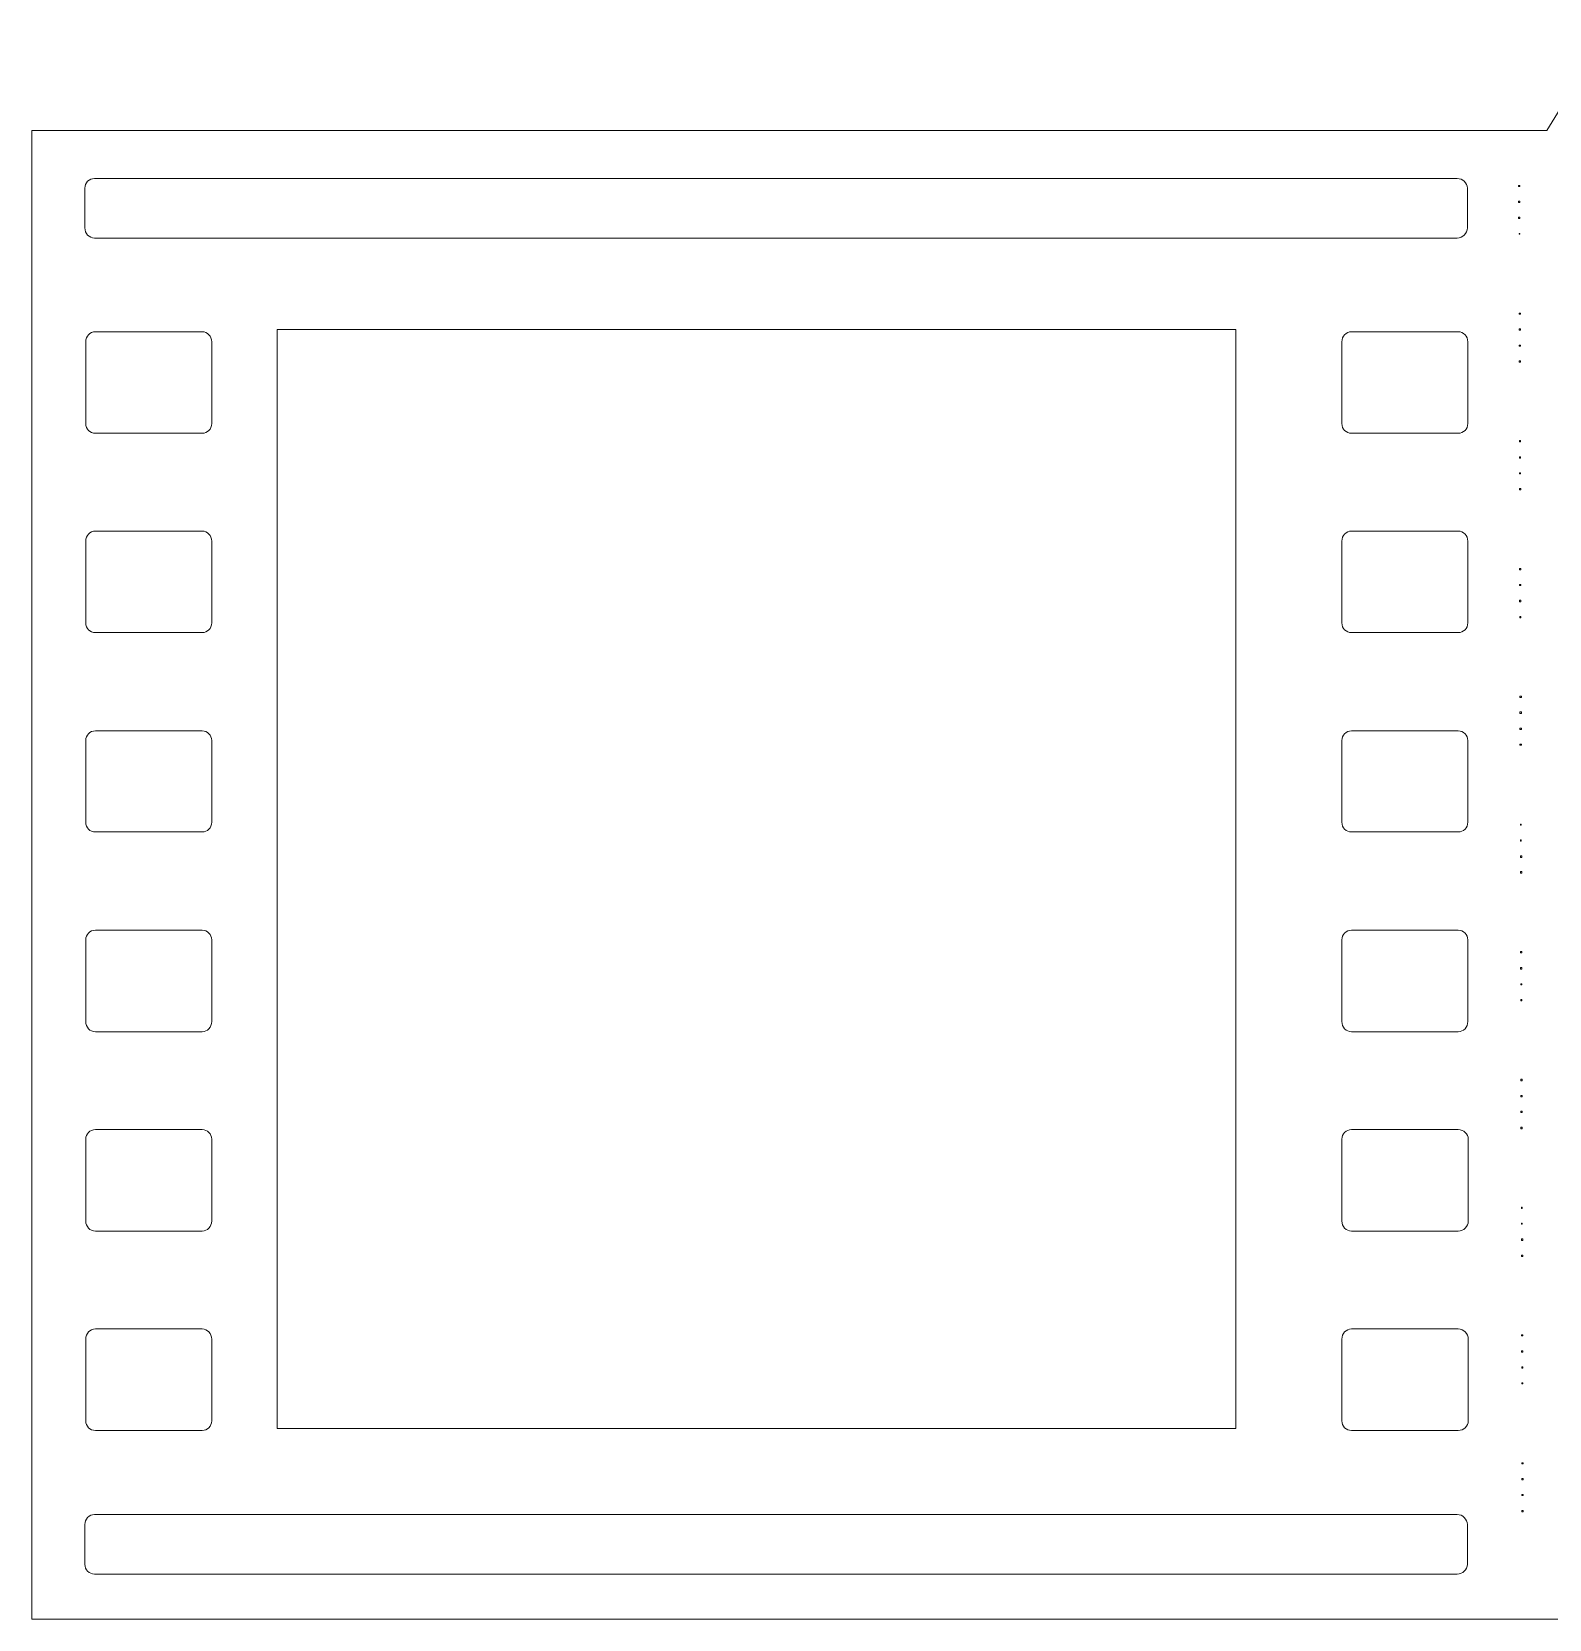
# Model space of a CAD drawing. Header units: centimetres. Extents: x -7.3 to 7.2, y -9.5 to 9.5.
# Drawn here: x 1.796 to 4.515, y -9.026 to -6.181 of the extents above; entities that cross this region are included whole.
import ezdxf

# ---------------------------------------------------------------- set-up
doc = ezdxf.new("R2010")
doc.units = ezdxf.units.CM
doc.header["$MEASUREMENT"] = 0
doc.layers.add('Layer 1', color=7, linetype='Continuous')

msp = doc.modelspace()

# ---------------------------------------------------------------- linework, layer by layer
at = {"layer": 'Layer 1', "lineweight": 0}
for points, knots in [([(4.61987, -6.18133), (4.61987, -6.18133), (4.51073, -6.35827), (4.51073, -6.35827), (4.51073, -6.35827), (4.51073, -6.35827), (4.46774, -6.35827), (4.46774, -6.35827), (4.46774, -6.35827), (4.46774, -6.35827), (1.79628, -6.35827), (1.79628, -6.35827), (1.79628, -6.35827), (1.79628, -6.35827), (1.79628, -9.0256), (1.79628, -9.0256), (1.79628, -9.0256), (1.79628, -9.0256), (4.46774, -9.0256), (4.46774, -9.0256), (4.46774, -9.0256), (4.46774, -9.0256), (4.49916, -9.0256), (4.49916, -9.0256), (4.49916, -9.0256), (4.49916, -9.0256), (6.45542, -9.0256), (6.45542, -9.0256), (6.45542, -9.0256), (6.45542, -9.0256), (6.4579, -9.0256), (6.4579, -9.0256), (6.4579, -9.0256), (6.4579, -9.0256), (6.48353, -9.0256), (6.48353, -9.0256), (6.48353, -9.0256), (6.48353, -9.0256), (6.48518, -9.0256), (6.48518, -9.0256), (6.48518, -9.0256), (6.48518, -9.0256), (6.51081, -9.0256), (6.51081, -9.0256), (6.51081, -9.0256), (6.51081, -9.0256), (6.51329, -9.0256), (6.51329, -9.0256), (6.51329, -9.0256), (6.51329, -9.0256), (6.53809, -9.0256), (6.53809, -9.0256), (6.53809, -9.0256), (6.53809, -9.0256), (6.54057, -9.0256), (6.54057, -9.0256), (6.54057, -9.0256), (6.54057, -9.0256), (6.67617, -9.0256), (6.67617, -9.0256), (6.67617, -9.0256), (6.67617, -9.0256), (6.67617, -9.02477), (6.67617, -9.02477), (6.67617, -9.02477), (6.67617, -9.02477), (6.67865, -9.02477), (6.67865, -9.02477), (6.67865, -9.02477), (6.67865, -9.02477), (6.67865, -9.0256), (6.67865, -9.0256), (6.67865, -9.0256), (6.67865, -9.0256), (6.70428, -9.0256), (6.70428, -9.0256), (6.70428, -9.0256), (6.70428, -9.0256), (6.70428, -9.02477), (6.70428, -9.02477), (6.70428, -9.02477), (6.70428, -9.02477), (6.70593, -9.02477), (6.70593, -9.02477), (6.70593, -9.02477), (6.70593, -9.02477), (6.70593, -9.0256), (6.70593, -9.0256), (6.70593, -9.0256), (6.70593, -9.0256), (6.73156, -9.0256), (6.73156, -9.0256), (6.73156, -9.0256), (6.73156, -9.0256), (6.73156, -9.02477), (6.73156, -9.02477), (6.73156, -9.02477), (6.73156, -9.02477), (6.73404, -9.02477), (6.73404, -9.02477), (6.73404, -9.02477), (6.73404, -9.02477), (6.73404, -9.0256), (6.73404, -9.0256), (6.73404, -9.0256), (6.73404, -9.0256), (6.75967, -9.0256), (6.75967, -9.0256), (6.75967, -9.0256), (6.75967, -9.0256), (6.75967, -9.02477), (6.75967, -9.02477), (6.75967, -9.02477), (6.75967, -9.02477), (6.76132, -9.02477), (6.76132, -9.02477), (6.76132, -9.02477), (6.76132, -9.02477), (6.76132, -9.0256), (6.76132, -9.0256), (6.76132, -9.0256), (6.76132, -9.0256), (6.89775, -9.0256), (6.89775, -9.0256), (6.89775, -9.0256), (6.89775, -9.0256), (6.89775, -9.02477), (6.89775, -9.02477), (6.89775, -9.02477), (6.89775, -9.02477), (6.8994, -9.02477), (6.8994, -9.02477), (6.8994, -9.02477), (6.8994, -9.02477), (6.8994, -9.0256), (6.8994, -9.0256), (6.8994, -9.0256), (6.8994, -9.0256), (6.92503, -9.0256), (6.92503, -9.0256), (6.92503, -9.0256), (6.92503, -9.0256), (6.92503, -9.02477), (6.92503, -9.02477), (6.92503, -9.02477), (6.92503, -9.02477), (6.92751, -9.02477), (6.92751, -9.02477), (6.92751, -9.02477), (6.92751, -9.02477), (6.92751, -9.0256), (6.92751, -9.0256), (6.92751, -9.0256), (6.92751, -9.0256), (6.95314, -9.0256), (6.95314, -9.0256), (6.95314, -9.0256), (6.95314, -9.0256), (6.95314, -9.02477), (6.95314, -9.02477), (6.95314, -9.02477), (6.95314, -9.02477), (6.95479, -9.02477), (6.95479, -9.02477), (6.95479, -9.02477), (6.95479, -9.02477), (6.95479, -9.0256), (6.95479, -9.0256), (6.95479, -9.0256), (6.95479, -9.0256), (6.98042, -9.0256), (6.98042, -9.0256), (6.98042, -9.0256), (6.98042, -9.0256), (6.98042, -9.02477), (6.98042, -9.02477), (6.98042, -9.02477), (6.98042, -9.02477), (6.98207, -9.02477), (6.98207, -9.02477), (6.98207, -9.02477), (6.98207, -9.02477), (6.98207, -9.0256), (6.98207, -9.0256), (6.98207, -9.0256), (6.98207, -9.0256), (7.13503, -9.0256), (7.13503, -9.0256), (7.13503, -9.0256), (7.13503, -9.0256), (7.13503, -8.95119), (7.13503, -8.95119), (7.13503, -8.95119), (7.13503, -8.95119), (7.22742, -8.85197), (7.22742, -8.85197), (7.22742, -8.85197), (7.22742, -8.85197), (7.22742, -6.50545), (7.22742, -6.50545), (7.22742, -6.50545), (7.22742, -6.50545), (7.13503, -6.42194), (7.13503, -6.42194), (7.13503, -6.42194), (7.13503, -6.42194), (7.13503, -6.35827), (7.13503, -6.35827), (7.13503, -6.35827), (7.13503, -6.35827), (7.05896, -6.35827), (7.05896, -6.35827), (7.05896, -6.35827), (7.05896, -6.35827), (6.96718, -6.18133), (6.96718, -6.18133), (6.96718, -6.18133), (6.96718, -6.18133), (4.61987, -6.18133), (4.61987, -6.18133)], [0, 0, 0, 0, 0.0178571, 0.0178571, 0.0178571, 0.0178571, 0.0357143, 0.0357143, 0.0357143, 0.0357143, 0.0535714, 0.0535714, 0.0535714, 0.0535714, 0.0714286, 0.0714286, 0.0714286, 0.0714286, 0.0892857, 0.0892857, 0.0892857, 0.0892857, 0.1071429, 0.1071429, 0.1071429, 0.1071429, 0.125, 0.125, 0.125, 0.125, 0.1428571, 0.1428571, 0.1428571, 0.1428571, 0.1607143, 0.1607143, 0.1607143, 0.1607143, 0.1785714, 0.1785714, 0.1785714, 0.1785714, 0.1964286, 0.1964286, 0.1964286, 0.1964286, 0.2142857, 0.2142857, 0.2142857, 0.2142857, 0.2321429, 0.2321429, 0.2321429, 0.2321429, 0.25, 0.25, 0.25, 0.25, 0.2678571, 0.2678571, 0.2678571, 0.2678571, 0.2857143, 0.2857143, 0.2857143, 0.2857143, 0.3035714, 0.3035714, 0.3035714, 0.3035714, 0.3214286, 0.3214286, 0.3214286, 0.3214286, 0.3392857, 0.3392857, 0.3392857, 0.3392857, 0.3571429, 0.3571429, 0.3571429, 0.3571429, 0.375, 0.375, 0.375, 0.375, 0.3928571, 0.3928571, 0.3928571, 0.3928571, 0.4107143, 0.4107143, 0.4107143, 0.4107143, 0.4285714, 0.4285714, 0.4285714, 0.4285714, 0.4464286, 0.4464286, 0.4464286, 0.4464286, 0.4642857, 0.4642857, 0.4642857, 0.4642857, 0.4821429, 0.4821429, 0.4821429, 0.4821429, 0.5, 0.5, 0.5, 0.5, 0.5178571, 0.5178571, 0.5178571, 0.5178571, 0.5357143, 0.5357143, 0.5357143, 0.5357143, 0.5535714, 0.5535714, 0.5535714, 0.5535714, 0.5714286, 0.5714286, 0.5714286, 0.5714286, 0.5892857, 0.5892857, 0.5892857, 0.5892857, 0.6071429, 0.6071429, 0.6071429, 0.6071429, 0.625, 0.625, 0.625, 0.625, 0.6428571, 0.6428571, 0.6428571, 0.6428571, 0.6607143, 0.6607143, 0.6607143, 0.6607143, 0.6785714, 0.6785714, 0.6785714, 0.6785714, 0.6964286, 0.6964286, 0.6964286, 0.6964286, 0.7142857, 0.7142857, 0.7142857, 0.7142857, 0.7321429, 0.7321429, 0.7321429, 0.7321429, 0.75, 0.75, 0.75, 0.75, 0.7678571, 0.7678571, 0.7678571, 0.7678571, 0.7857143, 0.7857143, 0.7857143, 0.7857143, 0.8035714, 0.8035714, 0.8035714, 0.8035714, 0.8214286, 0.8214286, 0.8214286, 0.8214286, 0.8392857, 0.8392857, 0.8392857, 0.8392857, 0.8571429, 0.8571429, 0.8571429, 0.8571429, 0.875, 0.875, 0.875, 0.875, 0.8928571, 0.8928571, 0.8928571, 0.8928571, 0.9107143, 0.9107143, 0.9107143, 0.9107143, 0.9285714, 0.9285714, 0.9285714, 0.9285714, 0.9464286, 0.9464286, 0.9464286, 0.9464286, 0.9642857, 0.9642857, 0.9642857, 0.9642857, 1, 1, 1, 1]), ([(1.90872, -6.44425), (1.90872, -6.44425), (4.35033, -6.44425), (4.35033, -6.44425), (4.35033, -6.44425), (4.36018, -6.44425), (4.36852, -6.45176), (4.36852, -6.46161), (4.36852, -6.46161), (4.36852, -6.46161), (4.36852, -6.53272), (4.36852, -6.53272), (4.36852, -6.53272), (4.36852, -6.54257), (4.36018, -6.55091), (4.35033, -6.55091), (4.35033, -6.55091), (4.35033, -6.55091), (1.90872, -6.55091), (1.90872, -6.55091), (1.90872, -6.55091), (1.89887, -6.55091), (1.89136, -6.54257), (1.89136, -6.53272), (1.89136, -6.53272), (1.89136, -6.53272), (1.89136, -6.46161), (1.89136, -6.46161), (1.89136, -6.46161), (1.89136, -6.45176), (1.89887, -6.44425), (1.90872, -6.44425)], [0, 0, 0, 0, 0.1111111, 0.1111111, 0.1111111, 0.1111111, 0.2222222, 0.2222222, 0.2222222, 0.2222222, 0.3333333, 0.3333333, 0.3333333, 0.3333333, 0.4444444, 0.4444444, 0.4444444, 0.4444444, 0.5555556, 0.5555556, 0.5555556, 0.5555556, 0.6666667, 0.6666667, 0.6666667, 0.6666667, 0.7777778, 0.7777778, 0.7777778, 0.7777778, 1, 1, 1, 1]), ([(4.4603, -6.45665), (4.4603, -6.45665), (4.46278, -6.45665), (4.46278, -6.45665), (4.46278, -6.45665), (4.46278, -6.45665), (4.46278, -6.4583), (4.46278, -6.4583), (4.46278, -6.4583), (4.46278, -6.4583), (4.4603, -6.4583), (4.4603, -6.4583), (4.4603, -6.4583), (4.4603, -6.4583), (4.4603, -6.45665), (4.4603, -6.45665)], [0, 0, 0, 0, 0.2, 0.2, 0.2, 0.2, 0.4, 0.4, 0.4, 0.4, 0.6, 0.6, 0.6, 0.6, 1, 1, 1, 1]), ([(4.4603, -6.48476), (4.4603, -6.48476), (4.46278, -6.48476), (4.46278, -6.48476), (4.46278, -6.48476), (4.46278, -6.48476), (4.46278, -6.48724), (4.46278, -6.48724), (4.46278, -6.48724), (4.46278, -6.48724), (4.4603, -6.48724), (4.4603, -6.48724), (4.4603, -6.48724), (4.4603, -6.48724), (4.4603, -6.48476), (4.4603, -6.48476)], [0, 0, 0, 0, 0.2, 0.2, 0.2, 0.2, 0.4, 0.4, 0.4, 0.4, 0.6, 0.6, 0.6, 0.6, 1, 1, 1, 1]), ([(4.4603, -6.5137), (4.4603, -6.5137), (4.46278, -6.5137), (4.46278, -6.5137), (4.46278, -6.5137), (4.46278, -6.5137), (4.46278, -6.51618), (4.46278, -6.51618), (4.46278, -6.51618), (4.46278, -6.51618), (4.4603, -6.51618), (4.4603, -6.51618), (4.4603, -6.51618), (4.4603, -6.51618), (4.4603, -6.5137), (4.4603, -6.5137)], [0, 0, 0, 0, 0.2, 0.2, 0.2, 0.2, 0.4, 0.4, 0.4, 0.4, 0.6, 0.6, 0.6, 0.6, 1, 1, 1, 1]), ([(4.46112, -6.54264), (4.46112, -6.54264), (4.46277, -6.54264), (4.46277, -6.54264), (4.46277, -6.54264), (4.46277, -6.54264), (4.46277, -6.54429), (4.46277, -6.54429), (4.46277, -6.54429), (4.46277, -6.54429), (4.46112, -6.54429), (4.46112, -6.54429), (4.46112, -6.54429), (4.46112, -6.54429), (4.46112, -6.54264), (4.46112, -6.54264)], [0, 0, 0, 0, 0.2, 0.2, 0.2, 0.2, 0.4, 0.4, 0.4, 0.4, 0.6, 0.6, 0.6, 0.6, 1, 1, 1, 1]), ([(4.46112, -6.68568), (4.46112, -6.68568), (4.4636, -6.68568), (4.4636, -6.68568), (4.4636, -6.68568), (4.4636, -6.68568), (4.4636, -6.68733), (4.4636, -6.68733), (4.4636, -6.68733), (4.4636, -6.68733), (4.46112, -6.68733), (4.46112, -6.68733), (4.46112, -6.68733), (4.46112, -6.68733), (4.46112, -6.68568), (4.46112, -6.68568)], [0, 0, 0, 0, 0.2, 0.2, 0.2, 0.2, 0.4, 0.4, 0.4, 0.4, 0.6, 0.6, 0.6, 0.6, 1, 1, 1, 1]), ([(1.91037, -6.71875), (1.91037, -6.71875), (2.10137, -6.71875), (2.10137, -6.71875), (2.10137, -6.71875), (2.11122, -6.71875), (2.11873, -6.72709), (2.11873, -6.73694), (2.11873, -6.73694), (2.11873, -6.73694), (2.11873, -6.88329), (2.11873, -6.88329), (2.11873, -6.88329), (2.11873, -6.89314), (2.11122, -6.90065), (2.10137, -6.90065), (2.10137, -6.90065), (2.10137, -6.90065), (1.91037, -6.90065), (1.91037, -6.90065), (1.91037, -6.90065), (1.90052, -6.90065), (1.89301, -6.89314), (1.89301, -6.88329), (1.89301, -6.88329), (1.89301, -6.88329), (1.89301, -6.73694), (1.89301, -6.73694), (1.89301, -6.73694), (1.89301, -6.72709), (1.90052, -6.71875), (1.91037, -6.71875)], [0, 0, 0, 0, 0.1111111, 0.1111111, 0.1111111, 0.1111111, 0.2222222, 0.2222222, 0.2222222, 0.2222222, 0.3333333, 0.3333333, 0.3333333, 0.3333333, 0.4444444, 0.4444444, 0.4444444, 0.4444444, 0.5555556, 0.5555556, 0.5555556, 0.5555556, 0.6666667, 0.6666667, 0.6666667, 0.6666667, 0.7777778, 0.7777778, 0.7777778, 0.7777778, 1, 1, 1, 1]), ([(2.23614, -6.71462), (2.23614, -6.71462), (3.95345, -6.71462), (3.95345, -6.71462), (3.95345, -6.71462), (3.95345, -6.71462), (3.95345, -8.68411), (3.95345, -8.68411), (3.95345, -8.68411), (3.95345, -8.68411), (2.23614, -8.68411), (2.23614, -8.68411), (2.23614, -8.68411), (2.23614, -8.68411), (2.23614, -6.71462), (2.23614, -6.71462)], [0, 0, 0, 0, 0.2, 0.2, 0.2, 0.2, 0.4, 0.4, 0.4, 0.4, 0.6, 0.6, 0.6, 0.6, 1, 1, 1, 1]), ([(4.16099, -6.71875), (4.16099, -6.71875), (4.35199, -6.71875), (4.35199, -6.71875), (4.35199, -6.71875), (4.36184, -6.71875), (4.36935, -6.72709), (4.36935, -6.73694), (4.36935, -6.73694), (4.36935, -6.73694), (4.36935, -6.88329), (4.36935, -6.88329), (4.36935, -6.88329), (4.36935, -6.89314), (4.36184, -6.90065), (4.35199, -6.90065), (4.35199, -6.90065), (4.35199, -6.90065), (4.16099, -6.90065), (4.16099, -6.90065), (4.16099, -6.90065), (4.15114, -6.90065), (4.14363, -6.89314), (4.14363, -6.88329), (4.14363, -6.88329), (4.14363, -6.88329), (4.14363, -6.73694), (4.14363, -6.73694), (4.14363, -6.73694), (4.14363, -6.72709), (4.15114, -6.71875), (4.16099, -6.71875)], [0, 0, 0, 0, 0.1111111, 0.1111111, 0.1111111, 0.1111111, 0.2222222, 0.2222222, 0.2222222, 0.2222222, 0.3333333, 0.3333333, 0.3333333, 0.3333333, 0.4444444, 0.4444444, 0.4444444, 0.4444444, 0.5555556, 0.5555556, 0.5555556, 0.5555556, 0.6666667, 0.6666667, 0.6666667, 0.6666667, 0.7777778, 0.7777778, 0.7777778, 0.7777778, 1, 1, 1, 1]), ([(4.46112, -6.71379), (4.46112, -6.71379), (4.4636, -6.71379), (4.4636, -6.71379), (4.4636, -6.71379), (4.4636, -6.71379), (4.4636, -6.71627), (4.4636, -6.71627), (4.4636, -6.71627), (4.4636, -6.71627), (4.46112, -6.71627), (4.46112, -6.71627), (4.46112, -6.71627), (4.46112, -6.71627), (4.46112, -6.71379), (4.46112, -6.71379)], [0, 0, 0, 0, 0.2, 0.2, 0.2, 0.2, 0.4, 0.4, 0.4, 0.4, 0.6, 0.6, 0.6, 0.6, 1, 1, 1, 1]), ([(4.46112, -6.74273), (4.46112, -6.74273), (4.4636, -6.74273), (4.4636, -6.74273), (4.4636, -6.74273), (4.4636, -6.74273), (4.4636, -6.74438), (4.4636, -6.74438), (4.4636, -6.74438), (4.4636, -6.74438), (4.46112, -6.74438), (4.46112, -6.74438), (4.46112, -6.74438), (4.46112, -6.74438), (4.46112, -6.74273), (4.46112, -6.74273)], [0, 0, 0, 0, 0.2, 0.2, 0.2, 0.2, 0.4, 0.4, 0.4, 0.4, 0.6, 0.6, 0.6, 0.6, 1, 1, 1, 1]), ([(4.46112, -6.77084), (4.46112, -6.77084), (4.4636, -6.77084), (4.4636, -6.77084), (4.4636, -6.77084), (4.4636, -6.77084), (4.4636, -6.77332), (4.4636, -6.77332), (4.4636, -6.77332), (4.4636, -6.77332), (4.46112, -6.77332), (4.46112, -6.77332), (4.46112, -6.77332), (4.46112, -6.77332), (4.46112, -6.77084), (4.46112, -6.77084)], [0, 0, 0, 0, 0.2, 0.2, 0.2, 0.2, 0.4, 0.4, 0.4, 0.4, 0.6, 0.6, 0.6, 0.6, 1, 1, 1, 1]), ([(4.46195, -6.91388), (4.46195, -6.91388), (4.4636, -6.91388), (4.4636, -6.91388), (4.4636, -6.91388), (4.4636, -6.91388), (4.4636, -6.91636), (4.4636, -6.91636), (4.4636, -6.91636), (4.4636, -6.91636), (4.46195, -6.91636), (4.46195, -6.91636), (4.46195, -6.91636), (4.46195, -6.91636), (4.46195, -6.91388), (4.46195, -6.91388)], [0, 0, 0, 0, 0.2, 0.2, 0.2, 0.2, 0.4, 0.4, 0.4, 0.4, 0.6, 0.6, 0.6, 0.6, 1, 1, 1, 1]), ([(4.46195, -6.94282), (4.46195, -6.94282), (4.4636, -6.94282), (4.4636, -6.94282), (4.4636, -6.94282), (4.4636, -6.94282), (4.4636, -6.9453), (4.4636, -6.9453), (4.4636, -6.9453), (4.4636, -6.9453), (4.46195, -6.9453), (4.46195, -6.9453), (4.46195, -6.9453), (4.46195, -6.9453), (4.46195, -6.94282), (4.46195, -6.94282)], [0, 0, 0, 0, 0.2, 0.2, 0.2, 0.2, 0.4, 0.4, 0.4, 0.4, 0.6, 0.6, 0.6, 0.6, 1, 1, 1, 1]), ([(4.46195, -6.97177), (4.46195, -6.97177), (4.4636, -6.97177), (4.4636, -6.97177), (4.4636, -6.97177), (4.4636, -6.97177), (4.4636, -6.97342), (4.4636, -6.97342), (4.4636, -6.97342), (4.4636, -6.97342), (4.46195, -6.97342), (4.46195, -6.97342), (4.46195, -6.97342), (4.46195, -6.97342), (4.46195, -6.97177), (4.46195, -6.97177)], [0, 0, 0, 0, 0.2, 0.2, 0.2, 0.2, 0.4, 0.4, 0.4, 0.4, 0.6, 0.6, 0.6, 0.6, 1, 1, 1, 1]), ([(4.46195, -6.99988), (4.46195, -6.99988), (4.46443, -6.99988), (4.46443, -6.99988), (4.46443, -6.99988), (4.46443, -6.99988), (4.46443, -7.00236), (4.46443, -7.00236), (4.46443, -7.00236), (4.46443, -7.00236), (4.46195, -7.00236), (4.46195, -7.00236), (4.46195, -7.00236), (4.46195, -7.00236), (4.46195, -6.99988), (4.46195, -6.99988)], [0, 0, 0, 0, 0.2, 0.2, 0.2, 0.2, 0.4, 0.4, 0.4, 0.4, 0.6, 0.6, 0.6, 0.6, 1, 1, 1, 1]), ([(1.91037, -7.07595), (1.91037, -7.07595), (2.10137, -7.07595), (2.10137, -7.07595), (2.10137, -7.07595), (2.11122, -7.07595), (2.11873, -7.08429), (2.11873, -7.09414), (2.11873, -7.09414), (2.11873, -7.09414), (2.11873, -7.24049), (2.11873, -7.24049), (2.11873, -7.24049), (2.11873, -7.25034), (2.11122, -7.25785), (2.10137, -7.25785), (2.10137, -7.25785), (2.10137, -7.25785), (1.91037, -7.25785), (1.91037, -7.25785), (1.91037, -7.25785), (1.90052, -7.25785), (1.89301, -7.25034), (1.89301, -7.24049), (1.89301, -7.24049), (1.89301, -7.24049), (1.89301, -7.09414), (1.89301, -7.09414), (1.89301, -7.09414), (1.89301, -7.08429), (1.90052, -7.07595), (1.91037, -7.07595)], [0, 0, 0, 0, 0.1111111, 0.1111111, 0.1111111, 0.1111111, 0.2222222, 0.2222222, 0.2222222, 0.2222222, 0.3333333, 0.3333333, 0.3333333, 0.3333333, 0.4444444, 0.4444444, 0.4444444, 0.4444444, 0.5555556, 0.5555556, 0.5555556, 0.5555556, 0.6666667, 0.6666667, 0.6666667, 0.6666667, 0.7777778, 0.7777778, 0.7777778, 0.7777778, 1, 1, 1, 1]), ([(4.16099, -7.07595), (4.16099, -7.07595), (4.35199, -7.07595), (4.35199, -7.07595), (4.35199, -7.07595), (4.36184, -7.07595), (4.36935, -7.08429), (4.36935, -7.09414), (4.36935, -7.09414), (4.36935, -7.09414), (4.36935, -7.24049), (4.36935, -7.24049), (4.36935, -7.24049), (4.36935, -7.25034), (4.36184, -7.25785), (4.35199, -7.25785), (4.35199, -7.25785), (4.35199, -7.25785), (4.16099, -7.25785), (4.16099, -7.25785), (4.16099, -7.25785), (4.15114, -7.25785), (4.14363, -7.25034), (4.14363, -7.24049), (4.14363, -7.24049), (4.14363, -7.24049), (4.14363, -7.09414), (4.14363, -7.09414), (4.14363, -7.09414), (4.14363, -7.08429), (4.15114, -7.07595), (4.16099, -7.07595)], [0, 0, 0, 0, 0.1111111, 0.1111111, 0.1111111, 0.1111111, 0.2222222, 0.2222222, 0.2222222, 0.2222222, 0.3333333, 0.3333333, 0.3333333, 0.3333333, 0.4444444, 0.4444444, 0.4444444, 0.4444444, 0.5555556, 0.5555556, 0.5555556, 0.5555556, 0.6666667, 0.6666667, 0.6666667, 0.6666667, 0.7777778, 0.7777778, 0.7777778, 0.7777778, 1, 1, 1, 1]), ([(4.46195, -7.14292), (4.46195, -7.14292), (4.46443, -7.14292), (4.46443, -7.14292), (4.46443, -7.14292), (4.46443, -7.14292), (4.46443, -7.1454), (4.46443, -7.1454), (4.46443, -7.1454), (4.46443, -7.1454), (4.46195, -7.1454), (4.46195, -7.1454), (4.46195, -7.1454), (4.46195, -7.1454), (4.46195, -7.14292), (4.46195, -7.14292)], [0, 0, 0, 0, 0.2, 0.2, 0.2, 0.2, 0.4, 0.4, 0.4, 0.4, 0.6, 0.6, 0.6, 0.6, 1, 1, 1, 1]), ([(4.46195, -7.17186), (4.46195, -7.17186), (4.46443, -7.17186), (4.46443, -7.17186), (4.46443, -7.17186), (4.46443, -7.17186), (4.46443, -7.17351), (4.46443, -7.17351), (4.46443, -7.17351), (4.46443, -7.17351), (4.46195, -7.17351), (4.46195, -7.17351), (4.46195, -7.17351), (4.46195, -7.17351), (4.46195, -7.17186), (4.46195, -7.17186)], [0, 0, 0, 0, 0.2, 0.2, 0.2, 0.2, 0.4, 0.4, 0.4, 0.4, 0.6, 0.6, 0.6, 0.6, 1, 1, 1, 1]), ([(4.46195, -7.19997), (4.46195, -7.19997), (4.46443, -7.19997), (4.46443, -7.19997), (4.46443, -7.19997), (4.46443, -7.19997), (4.46443, -7.20245), (4.46443, -7.20245), (4.46443, -7.20245), (4.46443, -7.20245), (4.46195, -7.20245), (4.46195, -7.20245), (4.46195, -7.20245), (4.46195, -7.20245), (4.46195, -7.19997), (4.46195, -7.19997)], [0, 0, 0, 0, 0.2, 0.2, 0.2, 0.2, 0.4, 0.4, 0.4, 0.4, 0.6, 0.6, 0.6, 0.6, 1, 1, 1, 1]), ([(4.46278, -7.22891), (4.46278, -7.22891), (4.46443, -7.22891), (4.46443, -7.22891), (4.46443, -7.22891), (4.46443, -7.22891), (4.46443, -7.23139), (4.46443, -7.23139), (4.46443, -7.23139), (4.46443, -7.23139), (4.46278, -7.23139), (4.46278, -7.23139), (4.46278, -7.23139), (4.46278, -7.23139), (4.46278, -7.22891), (4.46278, -7.22891)], [0, 0, 0, 0, 0.2, 0.2, 0.2, 0.2, 0.4, 0.4, 0.4, 0.4, 0.6, 0.6, 0.6, 0.6, 1, 1, 1, 1]), ([(4.46278, -7.37195), (4.46278, -7.37195), (4.46526, -7.37195), (4.46526, -7.37195), (4.46526, -7.37195), (4.46526, -7.37195), (4.46526, -7.37443), (4.46526, -7.37443), (4.46526, -7.37443), (4.46526, -7.37443), (4.46278, -7.37443), (4.46278, -7.37443), (4.46278, -7.37443), (4.46278, -7.37443), (4.46278, -7.37195), (4.46278, -7.37195)], [0, 0, 0, 0, 0.2, 0.2, 0.2, 0.2, 0.4, 0.4, 0.4, 0.4, 0.6, 0.6, 0.6, 0.6, 1, 1, 1, 1]), ([(4.46278, -7.40007), (4.46278, -7.40007), (4.46526, -7.40007), (4.46526, -7.40007), (4.46526, -7.40007), (4.46526, -7.40007), (4.46526, -7.40255), (4.46526, -7.40255), (4.46526, -7.40255), (4.46526, -7.40255), (4.46278, -7.40255), (4.46278, -7.40255), (4.46278, -7.40255), (4.46278, -7.40255), (4.46278, -7.40007), (4.46278, -7.40007)], [0, 0, 0, 0, 0.2, 0.2, 0.2, 0.2, 0.4, 0.4, 0.4, 0.4, 0.6, 0.6, 0.6, 0.6, 1, 1, 1, 1]), ([(1.91037, -7.43396), (1.91037, -7.43396), (2.10137, -7.43396), (2.10137, -7.43396), (2.10137, -7.43396), (2.11122, -7.43396), (2.11873, -7.44147), (2.11873, -7.45132), (2.11873, -7.45132), (2.11873, -7.45132), (2.11873, -7.59767), (2.11873, -7.59767), (2.11873, -7.59767), (2.11873, -7.60752), (2.11122, -7.61503), (2.10137, -7.61503), (2.10137, -7.61503), (2.10137, -7.61503), (1.91037, -7.61503), (1.91037, -7.61503), (1.91037, -7.61503), (1.90052, -7.61503), (1.89301, -7.60752), (1.89301, -7.59767), (1.89301, -7.59767), (1.89301, -7.59767), (1.89301, -7.45132), (1.89301, -7.45132), (1.89301, -7.45132), (1.89301, -7.44147), (1.90052, -7.43396), (1.91037, -7.43396)], [0, 0, 0, 0, 0.1111111, 0.1111111, 0.1111111, 0.1111111, 0.2222222, 0.2222222, 0.2222222, 0.2222222, 0.3333333, 0.3333333, 0.3333333, 0.3333333, 0.4444444, 0.4444444, 0.4444444, 0.4444444, 0.5555556, 0.5555556, 0.5555556, 0.5555556, 0.6666667, 0.6666667, 0.6666667, 0.6666667, 0.7777778, 0.7777778, 0.7777778, 0.7777778, 1, 1, 1, 1]), ([(4.16099, -7.43396), (4.16099, -7.43396), (4.35199, -7.43396), (4.35199, -7.43396), (4.35199, -7.43396), (4.36184, -7.43396), (4.36935, -7.44147), (4.36935, -7.45132), (4.36935, -7.45132), (4.36935, -7.45132), (4.36935, -7.59767), (4.36935, -7.59767), (4.36935, -7.59767), (4.36935, -7.60752), (4.36184, -7.61503), (4.35199, -7.61503), (4.35199, -7.61503), (4.35199, -7.61503), (4.16099, -7.61503), (4.16099, -7.61503), (4.16099, -7.61503), (4.15114, -7.61503), (4.14363, -7.60752), (4.14363, -7.59767), (4.14363, -7.59767), (4.14363, -7.59767), (4.14363, -7.45132), (4.14363, -7.45132), (4.14363, -7.45132), (4.14363, -7.44147), (4.15114, -7.43396), (4.16099, -7.43396)], [0, 0, 0, 0, 0.1111111, 0.1111111, 0.1111111, 0.1111111, 0.2222222, 0.2222222, 0.2222222, 0.2222222, 0.3333333, 0.3333333, 0.3333333, 0.3333333, 0.4444444, 0.4444444, 0.4444444, 0.4444444, 0.5555556, 0.5555556, 0.5555556, 0.5555556, 0.6666667, 0.6666667, 0.6666667, 0.6666667, 0.7777778, 0.7777778, 0.7777778, 0.7777778, 1, 1, 1, 1]), ([(4.46278, -7.429), (4.46278, -7.429), (4.46526, -7.429), (4.46526, -7.429), (4.46526, -7.429), (4.46526, -7.429), (4.46526, -7.43148), (4.46526, -7.43148), (4.46526, -7.43148), (4.46526, -7.43148), (4.46278, -7.43148), (4.46278, -7.43148), (4.46278, -7.43148), (4.46278, -7.43148), (4.46278, -7.429), (4.46278, -7.429)], [0, 0, 0, 0, 0.2, 0.2, 0.2, 0.2, 0.4, 0.4, 0.4, 0.4, 0.6, 0.6, 0.6, 0.6, 1, 1, 1, 1]), ([(4.46278, -7.45794), (4.46278, -7.45794), (4.46526, -7.45794), (4.46526, -7.45794), (4.46526, -7.45794), (4.46526, -7.45794), (4.46526, -7.45959), (4.46526, -7.45959), (4.46526, -7.45959), (4.46526, -7.45959), (4.46278, -7.45959), (4.46278, -7.45959), (4.46278, -7.45959), (4.46278, -7.45959), (4.46278, -7.45794), (4.46278, -7.45794)], [0, 0, 0, 0, 0.2, 0.2, 0.2, 0.2, 0.4, 0.4, 0.4, 0.4, 0.6, 0.6, 0.6, 0.6, 1, 1, 1, 1]), ([(4.4636, -7.60098), (4.4636, -7.60098), (4.46525, -7.60098), (4.46525, -7.60098), (4.46525, -7.60098), (4.46525, -7.60098), (4.46525, -7.60263), (4.46525, -7.60263), (4.46525, -7.60263), (4.46525, -7.60263), (4.4636, -7.60263), (4.4636, -7.60263), (4.4636, -7.60263), (4.4636, -7.60263), (4.4636, -7.60098), (4.4636, -7.60098)], [0, 0, 0, 0, 0.2, 0.2, 0.2, 0.2, 0.4, 0.4, 0.4, 0.4, 0.6, 0.6, 0.6, 0.6, 1, 1, 1, 1]), ([(4.4636, -7.6291), (4.4636, -7.6291), (4.46525, -7.6291), (4.46525, -7.6291), (4.46525, -7.6291), (4.46525, -7.6291), (4.46525, -7.63158), (4.46525, -7.63158), (4.46525, -7.63158), (4.46525, -7.63158), (4.4636, -7.63158), (4.4636, -7.63158), (4.4636, -7.63158), (4.4636, -7.63158), (4.4636, -7.6291), (4.4636, -7.6291)], [0, 0, 0, 0, 0.2, 0.2, 0.2, 0.2, 0.4, 0.4, 0.4, 0.4, 0.6, 0.6, 0.6, 0.6, 1, 1, 1, 1]), ([(4.4636, -7.65803), (4.4636, -7.65803), (4.46608, -7.65803), (4.46608, -7.65803), (4.46608, -7.65803), (4.46608, -7.65803), (4.46608, -7.66051), (4.46608, -7.66051), (4.46608, -7.66051), (4.46608, -7.66051), (4.4636, -7.66051), (4.4636, -7.66051), (4.4636, -7.66051), (4.4636, -7.66051), (4.4636, -7.65803), (4.4636, -7.65803)], [0, 0, 0, 0, 0.2, 0.2, 0.2, 0.2, 0.4, 0.4, 0.4, 0.4, 0.6, 0.6, 0.6, 0.6, 1, 1, 1, 1]), ([(4.4636, -7.68615), (4.4636, -7.68615), (4.46608, -7.68615), (4.46608, -7.68615), (4.46608, -7.68615), (4.46608, -7.68615), (4.46608, -7.68863), (4.46608, -7.68863), (4.46608, -7.68863), (4.46608, -7.68863), (4.4636, -7.68863), (4.4636, -7.68863), (4.4636, -7.68863), (4.4636, -7.68863), (4.4636, -7.68615), (4.4636, -7.68615)], [0, 0, 0, 0, 0.2, 0.2, 0.2, 0.2, 0.4, 0.4, 0.4, 0.4, 0.6, 0.6, 0.6, 0.6, 1, 1, 1, 1]), ([(1.91037, -7.79115), (1.91037, -7.79115), (2.10137, -7.79115), (2.10137, -7.79115), (2.10137, -7.79115), (2.11122, -7.79115), (2.11873, -7.79866), (2.11873, -7.80851), (2.11873, -7.80851), (2.11873, -7.80851), (2.11873, -7.95486), (2.11873, -7.95486), (2.11873, -7.95486), (2.11873, -7.96471), (2.11122, -7.97305), (2.10137, -7.97305), (2.10137, -7.97305), (2.10137, -7.97305), (1.91037, -7.97305), (1.91037, -7.97305), (1.91037, -7.97305), (1.90052, -7.97305), (1.89301, -7.96471), (1.89301, -7.95486), (1.89301, -7.95486), (1.89301, -7.95486), (1.89301, -7.80851), (1.89301, -7.80851), (1.89301, -7.80851), (1.89301, -7.79866), (1.90052, -7.79115), (1.91037, -7.79115)], [0, 0, 0, 0, 0.1111111, 0.1111111, 0.1111111, 0.1111111, 0.2222222, 0.2222222, 0.2222222, 0.2222222, 0.3333333, 0.3333333, 0.3333333, 0.3333333, 0.4444444, 0.4444444, 0.4444444, 0.4444444, 0.5555556, 0.5555556, 0.5555556, 0.5555556, 0.6666667, 0.6666667, 0.6666667, 0.6666667, 0.7777778, 0.7777778, 0.7777778, 0.7777778, 1, 1, 1, 1]), ([(4.16099, -7.79115), (4.16099, -7.79115), (4.35199, -7.79115), (4.35199, -7.79115), (4.35199, -7.79115), (4.36184, -7.79115), (4.36935, -7.79866), (4.36935, -7.80851), (4.36935, -7.80851), (4.36935, -7.80851), (4.36935, -7.95486), (4.36935, -7.95486), (4.36935, -7.95486), (4.36935, -7.96471), (4.36184, -7.97305), (4.35199, -7.97305), (4.35199, -7.97305), (4.35199, -7.97305), (4.16099, -7.97305), (4.16099, -7.97305), (4.16099, -7.97305), (4.15114, -7.97305), (4.14363, -7.96471), (4.14363, -7.95486), (4.14363, -7.95486), (4.14363, -7.95486), (4.14363, -7.80851), (4.14363, -7.80851), (4.14363, -7.80851), (4.14363, -7.79866), (4.15114, -7.79115), (4.16099, -7.79115)], [0, 0, 0, 0, 0.1111111, 0.1111111, 0.1111111, 0.1111111, 0.2222222, 0.2222222, 0.2222222, 0.2222222, 0.3333333, 0.3333333, 0.3333333, 0.3333333, 0.4444444, 0.4444444, 0.4444444, 0.4444444, 0.5555556, 0.5555556, 0.5555556, 0.5555556, 0.6666667, 0.6666667, 0.6666667, 0.6666667, 0.7777778, 0.7777778, 0.7777778, 0.7777778, 1, 1, 1, 1]), ([(4.4636, -7.82919), (4.4636, -7.82919), (4.46608, -7.82919), (4.46608, -7.82919), (4.46608, -7.82919), (4.46608, -7.82919), (4.46608, -7.83167), (4.46608, -7.83167), (4.46608, -7.83167), (4.46608, -7.83167), (4.4636, -7.83167), (4.4636, -7.83167), (4.4636, -7.83167), (4.4636, -7.83167), (4.4636, -7.82919), (4.4636, -7.82919)], [0, 0, 0, 0, 0.2, 0.2, 0.2, 0.2, 0.4, 0.4, 0.4, 0.4, 0.6, 0.6, 0.6, 0.6, 1, 1, 1, 1]), ([(4.4636, -7.85812), (4.4636, -7.85812), (4.46608, -7.85812), (4.46608, -7.85812), (4.46608, -7.85812), (4.46608, -7.85812), (4.46608, -7.8606), (4.46608, -7.8606), (4.46608, -7.8606), (4.46608, -7.8606), (4.4636, -7.8606), (4.4636, -7.8606), (4.4636, -7.8606), (4.4636, -7.8606), (4.4636, -7.85812), (4.4636, -7.85812)], [0, 0, 0, 0, 0.2, 0.2, 0.2, 0.2, 0.4, 0.4, 0.4, 0.4, 0.6, 0.6, 0.6, 0.6, 1, 1, 1, 1]), ([(4.46443, -7.88706), (4.46443, -7.88706), (4.46608, -7.88706), (4.46608, -7.88706), (4.46608, -7.88706), (4.46608, -7.88706), (4.46608, -7.88871), (4.46608, -7.88871), (4.46608, -7.88871), (4.46608, -7.88871), (4.46443, -7.88871), (4.46443, -7.88871), (4.46443, -7.88871), (4.46443, -7.88871), (4.46443, -7.88706), (4.46443, -7.88706)], [0, 0, 0, 0, 0.2, 0.2, 0.2, 0.2, 0.4, 0.4, 0.4, 0.4, 0.6, 0.6, 0.6, 0.6, 1, 1, 1, 1]), ([(4.46443, -7.91518), (4.46443, -7.91518), (4.46608, -7.91518), (4.46608, -7.91518), (4.46608, -7.91518), (4.46608, -7.91518), (4.46608, -7.91766), (4.46608, -7.91766), (4.46608, -7.91766), (4.46608, -7.91766), (4.46443, -7.91766), (4.46443, -7.91766), (4.46443, -7.91766), (4.46443, -7.91766), (4.46443, -7.91518), (4.46443, -7.91518)], [0, 0, 0, 0, 0.2, 0.2, 0.2, 0.2, 0.4, 0.4, 0.4, 0.4, 0.6, 0.6, 0.6, 0.6, 1, 1, 1, 1]), ([(4.46443, -8.05822), (4.46443, -8.05822), (4.46691, -8.05822), (4.46691, -8.05822), (4.46691, -8.05822), (4.46691, -8.05822), (4.46691, -8.0607), (4.46691, -8.0607), (4.46691, -8.0607), (4.46691, -8.0607), (4.46443, -8.0607), (4.46443, -8.0607), (4.46443, -8.0607), (4.46443, -8.0607), (4.46443, -8.05822), (4.46443, -8.05822)], [0, 0, 0, 0, 0.2, 0.2, 0.2, 0.2, 0.4, 0.4, 0.4, 0.4, 0.6, 0.6, 0.6, 0.6, 1, 1, 1, 1]), ([(4.46443, -8.08715), (4.46443, -8.08715), (4.46691, -8.08715), (4.46691, -8.08715), (4.46691, -8.08715), (4.46691, -8.08715), (4.46691, -8.08963), (4.46691, -8.08963), (4.46691, -8.08963), (4.46691, -8.08963), (4.46443, -8.08963), (4.46443, -8.08963), (4.46443, -8.08963), (4.46443, -8.08963), (4.46443, -8.08715), (4.46443, -8.08715)], [0, 0, 0, 0, 0.2, 0.2, 0.2, 0.2, 0.4, 0.4, 0.4, 0.4, 0.6, 0.6, 0.6, 0.6, 1, 1, 1, 1]), ([(4.46443, -8.11527), (4.46443, -8.11527), (4.46691, -8.11527), (4.46691, -8.11527), (4.46691, -8.11527), (4.46691, -8.11527), (4.46691, -8.11775), (4.46691, -8.11775), (4.46691, -8.11775), (4.46691, -8.11775), (4.46443, -8.11775), (4.46443, -8.11775), (4.46443, -8.11775), (4.46443, -8.11775), (4.46443, -8.11527), (4.46443, -8.11527)], [0, 0, 0, 0, 0.2, 0.2, 0.2, 0.2, 0.4, 0.4, 0.4, 0.4, 0.6, 0.6, 0.6, 0.6, 1, 1, 1, 1]), ([(1.91037, -8.14834), (1.91037, -8.14834), (2.10137, -8.14834), (2.10137, -8.14834), (2.10137, -8.14834), (2.11122, -8.14834), (2.11873, -8.15585), (2.11873, -8.1657), (2.11873, -8.1657), (2.11873, -8.1657), (2.11873, -8.31205), (2.11873, -8.31205), (2.11873, -8.31205), (2.11873, -8.3219), (2.11122, -8.33024), (2.10137, -8.33024), (2.10137, -8.33024), (2.10137, -8.33024), (1.91037, -8.33024), (1.91037, -8.33024), (1.91037, -8.33024), (1.90052, -8.33024), (1.89301, -8.3219), (1.89301, -8.31205), (1.89301, -8.31205), (1.89301, -8.31205), (1.89301, -8.1657), (1.89301, -8.1657), (1.89301, -8.1657), (1.89301, -8.15585), (1.90052, -8.14834), (1.91037, -8.14834)], [0, 0, 0, 0, 0.1111111, 0.1111111, 0.1111111, 0.1111111, 0.2222222, 0.2222222, 0.2222222, 0.2222222, 0.3333333, 0.3333333, 0.3333333, 0.3333333, 0.4444444, 0.4444444, 0.4444444, 0.4444444, 0.5555556, 0.5555556, 0.5555556, 0.5555556, 0.6666667, 0.6666667, 0.6666667, 0.6666667, 0.7777778, 0.7777778, 0.7777778, 0.7777778, 1, 1, 1, 1]), ([(4.16099, -8.14834), (4.16099, -8.14834), (4.35199, -8.14834), (4.35199, -8.14834), (4.35199, -8.14834), (4.36184, -8.14834), (4.37018, -8.15585), (4.37018, -8.1657), (4.37018, -8.1657), (4.37018, -8.1657), (4.37018, -8.31205), (4.37018, -8.31205), (4.37018, -8.31205), (4.37018, -8.3219), (4.36184, -8.33024), (4.35199, -8.33024), (4.35199, -8.33024), (4.35199, -8.33024), (4.16099, -8.33024), (4.16099, -8.33024), (4.16099, -8.33024), (4.15114, -8.33024), (4.14363, -8.3219), (4.14363, -8.31205), (4.14363, -8.31205), (4.14363, -8.31205), (4.14363, -8.1657), (4.14363, -8.1657), (4.14363, -8.1657), (4.14363, -8.15585), (4.15114, -8.14834), (4.16099, -8.14834)], [0, 0, 0, 0, 0.1111111, 0.1111111, 0.1111111, 0.1111111, 0.2222222, 0.2222222, 0.2222222, 0.2222222, 0.3333333, 0.3333333, 0.3333333, 0.3333333, 0.4444444, 0.4444444, 0.4444444, 0.4444444, 0.5555556, 0.5555556, 0.5555556, 0.5555556, 0.6666667, 0.6666667, 0.6666667, 0.6666667, 0.7777778, 0.7777778, 0.7777778, 0.7777778, 1, 1, 1, 1]), ([(4.46443, -8.14421), (4.46443, -8.14421), (4.46691, -8.14421), (4.46691, -8.14421), (4.46691, -8.14421), (4.46691, -8.14421), (4.46691, -8.14669), (4.46691, -8.14669), (4.46691, -8.14669), (4.46691, -8.14669), (4.46443, -8.14669), (4.46443, -8.14669), (4.46443, -8.14669), (4.46443, -8.14669), (4.46443, -8.14421), (4.46443, -8.14421)], [0, 0, 0, 0, 0.2, 0.2, 0.2, 0.2, 0.4, 0.4, 0.4, 0.4, 0.6, 0.6, 0.6, 0.6, 1, 1, 1, 1]), ([(4.46526, -8.28725), (4.46526, -8.28725), (4.46691, -8.28725), (4.46691, -8.28725), (4.46691, -8.28725), (4.46691, -8.28725), (4.46691, -8.28973), (4.46691, -8.28973), (4.46691, -8.28973), (4.46691, -8.28973), (4.46526, -8.28973), (4.46526, -8.28973), (4.46526, -8.28973), (4.46526, -8.28973), (4.46526, -8.28725), (4.46526, -8.28725)], [0, 0, 0, 0, 0.2, 0.2, 0.2, 0.2, 0.4, 0.4, 0.4, 0.4, 0.6, 0.6, 0.6, 0.6, 1, 1, 1, 1]), ([(4.46526, -8.31618), (4.46526, -8.31618), (4.46691, -8.31618), (4.46691, -8.31618), (4.46691, -8.31618), (4.46691, -8.31618), (4.46691, -8.31783), (4.46691, -8.31783), (4.46691, -8.31783), (4.46691, -8.31783), (4.46526, -8.31783), (4.46526, -8.31783), (4.46526, -8.31783), (4.46526, -8.31783), (4.46526, -8.31618), (4.46526, -8.31618)], [0, 0, 0, 0, 0.2, 0.2, 0.2, 0.2, 0.4, 0.4, 0.4, 0.4, 0.6, 0.6, 0.6, 0.6, 1, 1, 1, 1]), ([(4.46526, -8.3443), (4.46526, -8.3443), (4.46774, -8.3443), (4.46774, -8.3443), (4.46774, -8.3443), (4.46774, -8.3443), (4.46774, -8.34678), (4.46774, -8.34678), (4.46774, -8.34678), (4.46774, -8.34678), (4.46526, -8.34678), (4.46526, -8.34678), (4.46526, -8.34678), (4.46526, -8.34678), (4.46526, -8.3443), (4.46526, -8.3443)], [0, 0, 0, 0, 0.2, 0.2, 0.2, 0.2, 0.4, 0.4, 0.4, 0.4, 0.6, 0.6, 0.6, 0.6, 1, 1, 1, 1]), ([(4.46526, -8.37324), (4.46526, -8.37324), (4.46774, -8.37324), (4.46774, -8.37324), (4.46774, -8.37324), (4.46774, -8.37324), (4.46774, -8.37572), (4.46774, -8.37572), (4.46774, -8.37572), (4.46774, -8.37572), (4.46526, -8.37572), (4.46526, -8.37572), (4.46526, -8.37572), (4.46526, -8.37572), (4.46526, -8.37324), (4.46526, -8.37324)], [0, 0, 0, 0, 0.2, 0.2, 0.2, 0.2, 0.4, 0.4, 0.4, 0.4, 0.6, 0.6, 0.6, 0.6, 1, 1, 1, 1]), ([(1.91037, -8.50553), (1.91037, -8.50553), (2.10137, -8.50553), (2.10137, -8.50553), (2.10137, -8.50553), (2.11122, -8.50553), (2.11873, -8.51387), (2.11873, -8.52372), (2.11873, -8.52372), (2.11873, -8.52372), (2.11873, -8.67007), (2.11873, -8.67007), (2.11873, -8.67007), (2.11873, -8.67992), (2.11122, -8.68743), (2.10137, -8.68743), (2.10137, -8.68743), (2.10137, -8.68743), (1.91037, -8.68743), (1.91037, -8.68743), (1.91037, -8.68743), (1.90052, -8.68743), (1.89301, -8.67992), (1.89301, -8.67007), (1.89301, -8.67007), (1.89301, -8.67007), (1.89301, -8.52372), (1.89301, -8.52372), (1.89301, -8.52372), (1.89301, -8.51387), (1.90052, -8.50553), (1.91037, -8.50553)], [0, 0, 0, 0, 0.1111111, 0.1111111, 0.1111111, 0.1111111, 0.2222222, 0.2222222, 0.2222222, 0.2222222, 0.3333333, 0.3333333, 0.3333333, 0.3333333, 0.4444444, 0.4444444, 0.4444444, 0.4444444, 0.5555556, 0.5555556, 0.5555556, 0.5555556, 0.6666667, 0.6666667, 0.6666667, 0.6666667, 0.7777778, 0.7777778, 0.7777778, 0.7777778, 1, 1, 1, 1]), ([(4.16099, -8.50553), (4.16099, -8.50553), (4.35199, -8.50553), (4.35199, -8.50553), (4.35199, -8.50553), (4.36184, -8.50553), (4.37018, -8.51387), (4.37018, -8.52372), (4.37018, -8.52372), (4.37018, -8.52372), (4.37018, -8.67007), (4.37018, -8.67007), (4.37018, -8.67007), (4.37018, -8.67992), (4.36184, -8.68743), (4.35199, -8.68743), (4.35199, -8.68743), (4.35199, -8.68743), (4.16099, -8.68743), (4.16099, -8.68743), (4.16099, -8.68743), (4.15114, -8.68743), (4.14363, -8.67992), (4.14363, -8.67007), (4.14363, -8.67007), (4.14363, -8.67007), (4.14363, -8.52372), (4.14363, -8.52372), (4.14363, -8.52372), (4.14363, -8.51387), (4.15114, -8.50553), (4.16099, -8.50553)], [0, 0, 0, 0, 0.1111111, 0.1111111, 0.1111111, 0.1111111, 0.2222222, 0.2222222, 0.2222222, 0.2222222, 0.3333333, 0.3333333, 0.3333333, 0.3333333, 0.4444444, 0.4444444, 0.4444444, 0.4444444, 0.5555556, 0.5555556, 0.5555556, 0.5555556, 0.6666667, 0.6666667, 0.6666667, 0.6666667, 0.7777778, 0.7777778, 0.7777778, 0.7777778, 1, 1, 1, 1]), ([(4.46526, -8.51628), (4.46526, -8.51628), (4.46774, -8.51628), (4.46774, -8.51628), (4.46774, -8.51628), (4.46774, -8.51628), (4.46774, -8.51793), (4.46774, -8.51793), (4.46774, -8.51793), (4.46774, -8.51793), (4.46526, -8.51793), (4.46526, -8.51793), (4.46526, -8.51793), (4.46526, -8.51793), (4.46526, -8.51628), (4.46526, -8.51628)], [0, 0, 0, 0, 0.2, 0.2, 0.2, 0.2, 0.4, 0.4, 0.4, 0.4, 0.6, 0.6, 0.6, 0.6, 1, 1, 1, 1]), ([(4.46526, -8.54439), (4.46526, -8.54439), (4.46774, -8.54439), (4.46774, -8.54439), (4.46774, -8.54439), (4.46774, -8.54439), (4.46774, -8.54687), (4.46774, -8.54687), (4.46774, -8.54687), (4.46774, -8.54687), (4.46526, -8.54687), (4.46526, -8.54687), (4.46526, -8.54687), (4.46526, -8.54687), (4.46526, -8.54439), (4.46526, -8.54439)], [0, 0, 0, 0, 0.2, 0.2, 0.2, 0.2, 0.4, 0.4, 0.4, 0.4, 0.6, 0.6, 0.6, 0.6, 1, 1, 1, 1]), ([(4.46608, -8.57333), (4.46608, -8.57333), (4.46773, -8.57333), (4.46773, -8.57333), (4.46773, -8.57333), (4.46773, -8.57333), (4.46773, -8.57581), (4.46773, -8.57581), (4.46773, -8.57581), (4.46773, -8.57581), (4.46608, -8.57581), (4.46608, -8.57581), (4.46608, -8.57581), (4.46608, -8.57581), (4.46608, -8.57333), (4.46608, -8.57333)], [0, 0, 0, 0, 0.2, 0.2, 0.2, 0.2, 0.4, 0.4, 0.4, 0.4, 0.6, 0.6, 0.6, 0.6, 1, 1, 1, 1]), ([(4.46608, -8.60227), (4.46608, -8.60227), (4.46773, -8.60227), (4.46773, -8.60227), (4.46773, -8.60227), (4.46773, -8.60227), (4.46773, -8.60392), (4.46773, -8.60392), (4.46773, -8.60392), (4.46773, -8.60392), (4.46608, -8.60392), (4.46608, -8.60392), (4.46608, -8.60392), (4.46608, -8.60392), (4.46608, -8.60227), (4.46608, -8.60227)], [0, 0, 0, 0, 0.2, 0.2, 0.2, 0.2, 0.4, 0.4, 0.4, 0.4, 0.6, 0.6, 0.6, 0.6, 1, 1, 1, 1]), ([(4.46608, -8.74531), (4.46608, -8.74531), (4.46856, -8.74531), (4.46856, -8.74531), (4.46856, -8.74531), (4.46856, -8.74531), (4.46856, -8.74696), (4.46856, -8.74696), (4.46856, -8.74696), (4.46856, -8.74696), (4.46608, -8.74696), (4.46608, -8.74696), (4.46608, -8.74696), (4.46608, -8.74696), (4.46608, -8.74531), (4.46608, -8.74531)], [0, 0, 0, 0, 0.2, 0.2, 0.2, 0.2, 0.4, 0.4, 0.4, 0.4, 0.6, 0.6, 0.6, 0.6, 1, 1, 1, 1]), ([(4.46608, -8.77342), (4.46608, -8.77342), (4.46856, -8.77342), (4.46856, -8.77342), (4.46856, -8.77342), (4.46856, -8.77342), (4.46856, -8.7759), (4.46856, -8.7759), (4.46856, -8.7759), (4.46856, -8.7759), (4.46608, -8.7759), (4.46608, -8.7759), (4.46608, -8.7759), (4.46608, -8.7759), (4.46608, -8.77342), (4.46608, -8.77342)], [0, 0, 0, 0, 0.2, 0.2, 0.2, 0.2, 0.4, 0.4, 0.4, 0.4, 0.6, 0.6, 0.6, 0.6, 1, 1, 1, 1]), ([(4.46608, -8.80236), (4.46608, -8.80236), (4.46856, -8.80236), (4.46856, -8.80236), (4.46856, -8.80236), (4.46856, -8.80236), (4.46856, -8.80401), (4.46856, -8.80401), (4.46856, -8.80401), (4.46856, -8.80401), (4.46608, -8.80401), (4.46608, -8.80401), (4.46608, -8.80401), (4.46608, -8.80401), (4.46608, -8.80236), (4.46608, -8.80236)], [0, 0, 0, 0, 0.2, 0.2, 0.2, 0.2, 0.4, 0.4, 0.4, 0.4, 0.6, 0.6, 0.6, 0.6, 1, 1, 1, 1]), ([(1.90872, -8.83791), (1.90872, -8.83791), (4.35033, -8.83791), (4.35033, -8.83791), (4.35033, -8.83791), (4.36018, -8.83791), (4.36852, -8.84625), (4.36852, -8.8561), (4.36852, -8.8561), (4.36852, -8.8561), (4.36852, -8.92721), (4.36852, -8.92721), (4.36852, -8.92721), (4.36852, -8.93706), (4.36018, -8.94457), (4.35033, -8.94457), (4.35033, -8.94457), (4.35033, -8.94457), (1.90872, -8.94457), (1.90872, -8.94457), (1.90872, -8.94457), (1.89887, -8.94457), (1.89136, -8.93706), (1.89136, -8.92721), (1.89136, -8.92721), (1.89136, -8.92721), (1.89136, -8.8561), (1.89136, -8.8561), (1.89136, -8.8561), (1.89136, -8.84625), (1.89887, -8.83791), (1.90872, -8.83791)], [0, 0, 0, 0, 0.1111111, 0.1111111, 0.1111111, 0.1111111, 0.2222222, 0.2222222, 0.2222222, 0.2222222, 0.3333333, 0.3333333, 0.3333333, 0.3333333, 0.4444444, 0.4444444, 0.4444444, 0.4444444, 0.5555556, 0.5555556, 0.5555556, 0.5555556, 0.6666667, 0.6666667, 0.6666667, 0.6666667, 0.7777778, 0.7777778, 0.7777778, 0.7777778, 1, 1, 1, 1]), ([(4.46608, -8.83047), (4.46608, -8.83047), (4.46856, -8.83047), (4.46856, -8.83047), (4.46856, -8.83047), (4.46856, -8.83047), (4.46856, -8.83295), (4.46856, -8.83295), (4.46856, -8.83295), (4.46856, -8.83295), (4.46608, -8.83295), (4.46608, -8.83295), (4.46608, -8.83295), (4.46608, -8.83295), (4.46608, -8.83047), (4.46608, -8.83047)], [0, 0, 0, 0, 0.2, 0.2, 0.2, 0.2, 0.4, 0.4, 0.4, 0.4, 0.6, 0.6, 0.6, 0.6, 1, 1, 1, 1])]:
    msp.add_open_spline(points, degree=3, knots=knots, dxfattribs=at)

doc.saveas('drawing.dxf')
